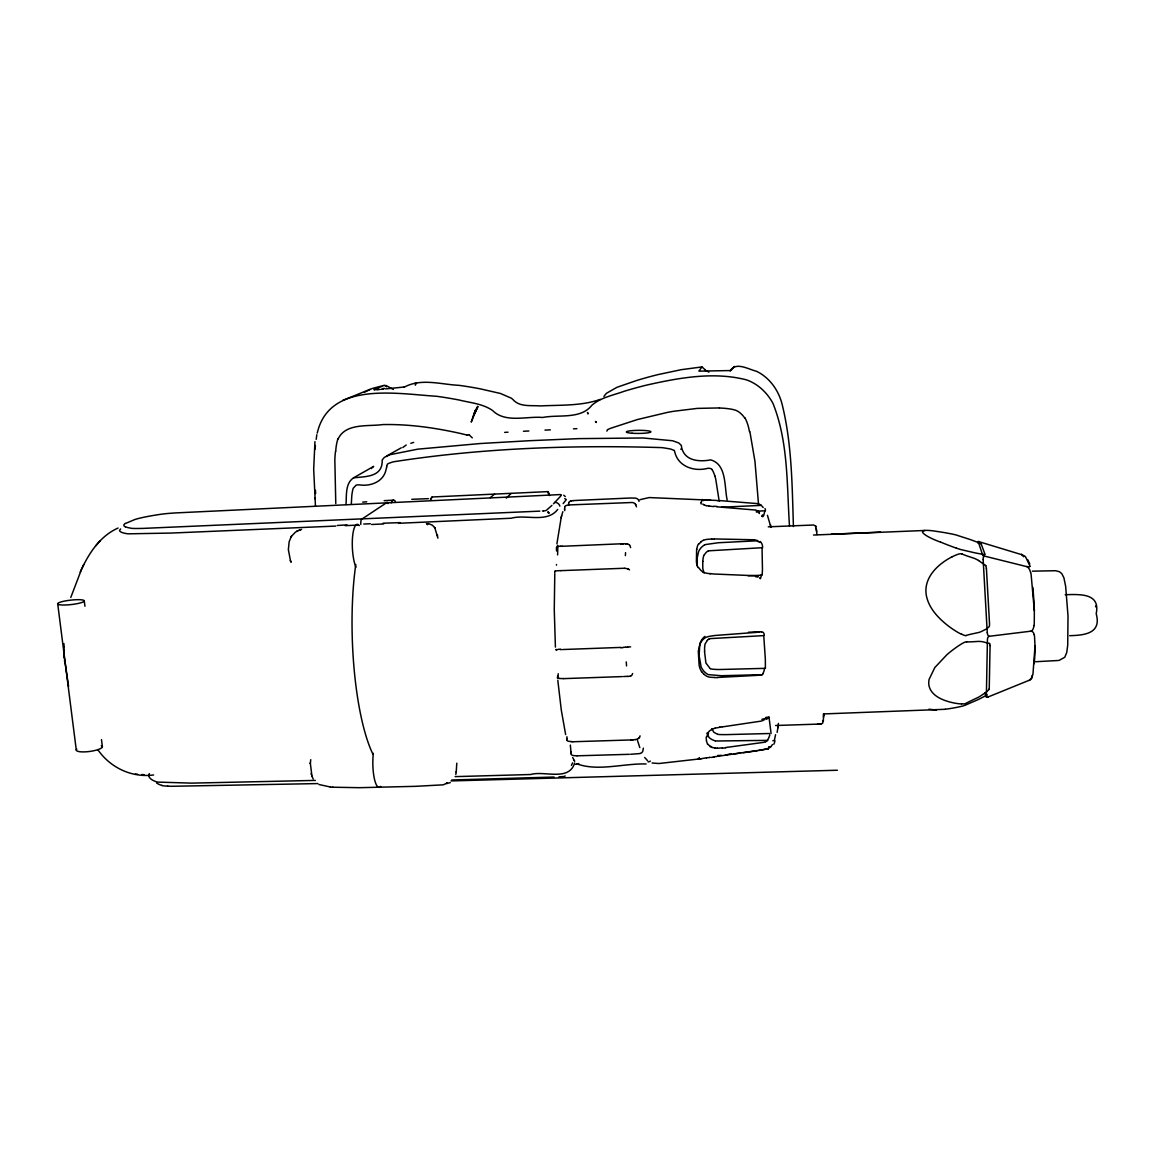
<?xml version="1.0" encoding="UTF-8"?>
<svg xmlns="http://www.w3.org/2000/svg" width="1154" height="1154" viewBox="0 0 1154 1154"><rect width="100%" height="100%" fill="white"/><g stroke="black" fill="none" stroke-linecap="round" stroke-linejoin="round"><path stroke-width="1.5" d="M63.917 646.932L63.932 643.557M288.399 549.448L289.135 541.803L291.298 536.509M983.15 559.575L987.261 632.68M345.984 504.543C346.748 495.672 345.017 483.468 353.542 477.828L373.665 466.389M387.023 465.105L386.893 465.913M351.35 503.692L351.768 496.061A59.633 57.094 50.9 0 1 352.1 493.306L352.576 490.638A23.08 22.013 52.1 0 1 353.225 488.272L356.139 485.127A17.627 16.776 51.9 0 1 359.37 484.868C370.607 486.642 383.705 481.737 386.085 469.462A17.296 16.488 54.6 0 0 386.244 468.856L386.489 467.86M1069.7 635.681C1085.856 635.306 1101.522 632.882 1096.199 613.697C1100.527 593.084 1080.274 594.281 1065.2 594.714M823.595 715.653L823.653 713.792L823.624 714.788M823.639 714.643L823.321 720.586M823.538 717.211L823.61 715.437M310.339 763.313L311.969 776.339M554.785 574.129L554.266 609.572L555.406 647.106M566.816 738.315L566.96 736.742M1032.585 675.278L1032.772 674.585A40.188 26.398 -29.3 0 0 1033.018 673.561L1035.008 645.836L1034.503 636.171A40.794 27.105 -29.8 0 0 1034.359 635.335L1034.2 634.599M315.172 449.094L315.359 445.502M775.575 734.68L774.276 740.695L772.834 740.738M706.19 737.045L706.436 740.781M310.354 763.111L310.758 759.678M702.743 561.45L702.8 568.533L704.041 572.975M310.325 763.602L310.368 762.765M625.367 555.637L625.569 552.651M698.285 650.683L699.122 665.223A19.575 18.68 -21.5 0 0 701.603 671.7M556.473 548.092L556.459 549.232M557.584 676.893L557.642 676.1M568.547 504.529L568.706 503.072M314.941 441.636L313.686 469.289L315.475 506.346M777.132 732.386L778.142 726.082M778.416 723.399L777.955 727.828M643.369 748.153L642.807 751.167A3.621 3.52 32.6 0 1 642.619 751.615A2.712 2.625 0.4 0 1 642.244 752.148L641.754 752.61A3.404 3.231 -10.5 0 1 640.816 753.245L640.153 753.418M775.589 725.505L820.364 724.034L822.6 723.313L823.292 720.803M335.439 451.502L335.122 455.037A160.767 155.703 51.9 0 0 334.833 459.667L335.785 503.591M823.249 721.221L823.365 720.154M556.906 543.779L561.248 517.223M564.739 507.399L564.667 508.77M455.801 774.536L456.306 771.536M456.219 772.17L456.796 763.198M316.196 439.328L316.831 434.697M416.363 383.777L416.392 383.013M1034.056 625.627L1034.157 624.761A40.736 36.034 46 0 0 1034.273 623.622L1034.345 610.783L1031.128 574.577A40.419 35.63 44.6 0 0 1030.883 573.423L1030.666 572.557M386.792 466.317L386.749 466.577A11.843 11.295 54.5 0 1 386.532 467.731M696.627 549.275L696.41 561.435A19.43 16.531 9.7 0 0 698.026 567.566M730.121 370.968C735.675 361.404 748.037 369.15 756.36 371.242A39.149 39.106 -63.8 0 1 762.015 374.459C772.141 381.397 779.051 392.273 782.066 404.102C792.005 444.045 792.091 485.661 793.433 526.556M561.522 516.199L562.863 511.684M317.249 433.096C329.207 380.69 397.582 393.918 436.645 396.284A414.906 388.234 34.4 0 1 459.09 400.005C470.327 402.789 482.761 403.712 492.527 410.449C505.293 423.403 526.714 416.003 542.712 417.474C558.392 414.3 580.678 419.667 591.843 405.285C600.816 397.452 613.178 395.288 624.083 391.307A425.754 405.732 12.8 0 1 646.384 385.147C678.855 377.848 713.533 371.415 746.393 379.839C757.904 383.777 767.222 392.764 772.949 403.337C788.485 442.069 786.783 485.127 789.495 526.109M561.132 517.699L561.637 515.723M632.652 673.518L631.829 675.191A3.736 1.962 10 0 1 631.656 675.479A2.813 1.342 2.2 0 1 631.151 675.696L630.56 675.883M70.783 597.455L81.703 568.893M474.034 413.954L471.236 422.09L476.342 409.656M734.377 366.424L731.03 370.29A55.839 5.078 3.4 0 1 730.511 370.549L698.963 371.141A47.574 3.837 -5.4 0 1 698.949 371.011L701.964 366.9L705.541 370.146M640.052 735.848L639.46 737.334M473.111 416.493L473.27 416.031M774.377 740.421L774.435 740.291A5.034 1.5 -58 0 1 773.829 744.229M473.933 414.228L474.698 412.295M474.15 413.68L475.059 411.415M475.001 411.531C475.693 409.915 473.529 415.123 475.102 411.3M705.455 643.413L707.33 640.369M474.597 412.541L475.708 409.93M473.89 414.95L474.251 414.127M475.477 411.387C472.751 417.33 477.092 407.968 475.376 411.617M474.482 413.594L478.044 406.742M338.122 438.938C345.666 422.84 368.155 426.619 382.623 424.585C409.223 423.994 435.765 427.889 461.672 433.731A22.806 21.998 54.4 0 1 462.191 433.861L462.898 434.048A18.652 18.017 58.4 0 0 463.749 434.265L464.442 434.409A8.251 7.963 55.7 0 1 464.961 434.553L466.793 435M474.597 413.348L474.929 412.584M149.342 773.569L148.837 775.199A47.776 12.146 -7.1 0 0 149.198 776.959L149.674 777.709A71.649 18.248 -6.9 0 0 150.597 778.705L151.318 779.311A54.31 13.834 -7.1 0 0 157.377 782.08L191.506 783.133L315.359 780.407M475.809 409.713L475.405 410.593L477.626 406.295M474.813 412.829L477.323 407.867M82.194 567.898C89.897 551.655 101.134 535.442 118.097 528.042M80.217 572.023L83.737 564.609M475.26 411.848L475.693 410.925M571.403 765.376L572.644 762.852M699.915 644.004L701.92 640.73A13.43 13.3 -21.9 0 1 704.329 638.378L704.676 638.104A7.948 7.905 -12 0 1 706.06 637.325L708.008 636.662A34.375 34.216 -7.2 0 1 711.196 636.042L712.811 635.796A108.664 107.639 -4.3 0 1 715.278 635.465L755.394 632.435M639.489 737.276L639.518 737.218A3.65 2.481 -20.7 0 1 639.403 737.651M574.649 762.982C569.052 781.792 544.198 770.41 530.71 774.507L455.138 776.628M430.384 499.047L432.101 496.999L548.237 491.604L548.049 492.744A152.66 21.291 -3.3 0 0 548.193 493.321L549.578 495.571M606.889 431.12L607.379 429.836M704.228 554.858L706.277 552.304A5.554 4.544 -9.1 0 1 708.167 551.078M772.488 744.532L770.757 746.797L768.968 746.854M447.377 782.96L443.266 784.821L415.7 786.321L359.529 787.692L332.799 787.216M291.472 536.249L295.482 532.095L299.578 530.032M291.111 536.783L291.673 535.961M707.503 733.208L709.321 731.146A13.083 7.544 -7.9 0 1 711.657 729.602M603.903 396.5L604.927 395.101A15.55 15.319 61.4 0 1 606.701 393.139L616.986 387.297L636.59 380.517A401.924 384.628 12.3 0 1 657.693 374.675L681.221 369.684L701.877 366.943M698.718 544.241L700.911 541.933M371.343 468.567L372.295 467.485A9.405 8.972 53.7 0 1 373.348 466.605M1035.787 661.718L1058.968 660.449L1064.767 657.261L1066.743 652.515L1067.724 645.129L1068.013 615.933L1065.647 586.319L1063.93 577.894L1061.824 573.668L1059.459 571.735L1055.578 570.711L1032.383 571.172M100.182 540.75L95.566 545.972M563.138 503.606L566.297 499.595L564.768 498.615M557.699 509.433C546.924 523.469 525.777 514.064 511.222 518.233L398.491 523.296M447.045 782.902L446.18 783.451L447.334 783.393M553.473 503.808L560.599 496.206A143.298 20.065 -4.5 0 0 561.075 495.513L561.176 495.297A45.251 6.39 -4.1 0 0 561.248 495.08M551.915 505.409L546.419 510.284A18.334 2.712 -4.1 0 1 546.073 510.457L545.871 510.558A6.635 0.981 -4 0 1 545.64 510.645M506.332 498.124L511.006 493.551M766.083 718.25L761.885 719.331M402.775 447.536L406.222 445.011M490.234 497.691L494.604 494.085M120.651 528.95L119.627 530.234A49.103 6.736 -5.5 0 0 119.901 531.215L120.348 531.605A73.625 10.112 -5.4 0 0 121.242 532.138L121.574 532.297A56.344 7.732 -5.5 0 0 127.979 533.826L170.806 533.076L335.742 526.08M565.215 775.964L565.186 775.978A6.938 1.947 -4.3 0 1 564.825 776.253M699.367 757.587L698.184 759.029L700.709 758.769M988.92 689.327A2.308 1.515 -29 0 1 988.617 689.89L985.819 692.414A37.952 25.2 -28.9 0 1 984.852 693.064L981.91 695.069A27.335 18.089 -28.8 0 1 978.534 697.204L971.567 700.492A65.086 41.775 -28.1 0 0 968.163 702.166L965.826 703.377M374.069 389.706L379.882 389.475M987.175 694.881L981.448 697.954A26.21 6.607 -19.9 0 1 977.366 699.944L972.086 702.209A66.413 17.469 -19.7 0 0 968.552 703.752L965.552 705.094A3.058 0.779 -19.9 0 1 964.831 705.382A7.011 1.789 -19.9 0 1 962.854 705.974A24.494 6.188 -19.9 0 1 959.998 706.681A68.548 16.949 -19.8 0 1 945.357 709.22M125.584 523.426L134.917 519.502A47.285 6.347 -5.4 0 1 144.654 517.079L147.741 516.473A52.594 7.083 -5.4 0 1 159.584 514.468L162.786 514.02A19.2 2.539 -5.4 0 1 169.999 513.314A70.048 9.492 -5.5 0 1 174.903 512.953L559.502 494.619A10.343 1.471 -3.9 0 1 560.541 494.604L560.786 494.604M364.448 392.245L372.093 388.523L384.599 385.22L374.3 389.576A46.016 2.366 -11.1 0 1 374.617 389.518M639.936 499.682L649.24 497.562L717.413 500.475M386.547 456.075L401.231 447.824M711.556 729.544L711.888 729.357A7.746 4.717 -5.7 0 1 713.215 728.78L715.091 728.217M607.682 429.634L608.98 428.999A54.108 53.272 43.3 0 1 610.581 428.307L637.397 419.551L667.445 412.396A275.142 266.026 15.5 0 1 673.922 411.242L697.391 408.386L719.447 407.939M297.761 530.739L296.693 531.273M702.137 500.346L701.084 502.495M703.435 540.361L703.796 540.187A7.833 5.77 1.3 0 1 705.209 539.697L707.171 539.351A34.216 25.143 1.1 0 1 710.33 539.12L711.931 539.005M600.34 399.371C581.169 406.15 560.152 404.895 540.115 405.934C531.33 405.141 519.92 407.261 513.314 399.919A15.492 15.031 59.2 0 0 511.294 398.173L500.432 393.471L480.381 388.869A392.201 368.934 34.6 0 0 459.119 385.349C441.304 384.498 421.744 378.123 405.011 386.749A55.767 4.904 -2.4 0 1 404.145 387.008M765.607 741.705L767.843 740.378L716.302 740.998A7.227 3.549 0.9 0 1 715.235 740.767M353.542 477.828C365.529 476.443 382.868 477.381 382.19 459.984L384.34 457.402L389.807 454.734L417.762 449.166L480.396 443.525L529.383 440.713L578.76 438.621L643.11 437.986L672.638 440.756L678.682 442.92L681.278 445.314C683.081 460.72 698.487 462.206 710.662 459.883C726.89 464.269 724.265 486.858 727.135 499.855M342.651 400.438L370.045 389.345M986.237 696.771A8.136 2.077 -19.7 0 0 986.598 697.16L986.973 697.16A4.904 1.255 -19.7 0 0 987.997 697.016L1029.065 680.326M450.262 782.643L447.117 783.422M984.694 554.468L981.737 554.136A37.289 5.611 16.5 0 1 980.77 553.949L977.856 553.415A27.119 4.097 16.5 0 1 974.452 552.737L967.326 551.078A70.091 11.064 16.7 0 0 963.85 550.27L961.268 549.693A11.324 1.731 16.5 0 1 956.363 548.092M681.033 449.021L680.687 449.166M709.176 638.955L709.739 638.782A14.136 13.704 16.8 0 1 710.604 638.58L763.746 635.623L765.347 659.251L765.39 668.325L764.453 668.354A5.582 2.539 -82 0 1 762.852 673.474M637.138 739.166L637.354 739.079A3.448 2.741 -13 0 0 638.393 738.603L638.84 738.127A2.741 1.933 -17.6 0 0 639.287 737.637M578.745 763.573L575.601 764.337M768.045 748.816L769.155 746.926M299.896 529.931L301.583 529.441M299.29 530.133L300.184 529.83M708.181 551.107L708.758 550.948A14.007 11.482 -9 0 1 709.609 550.761L762.044 547.717L762.462 569.629L762.145 575.182L760.904 575.24M410.795 443.28L413.695 442.4M404.188 387.008L385.624 388.912M764.482 749.48L767.756 748.859M764.107 749.566L713.345 756.937M761.51 674.729L759.318 675.133A14.843 3.534 -2.6 0 1 757.543 675.35L717.543 677.456M965.999 635.465L968.538 634.772A69.168 61.696 49.2 0 1 972 633.95L979.082 632.406A27.653 24.551 45.1 0 0 982.487 630.964L985.401 629.493A38.154 33.855 44.7 0 0 986.367 629.002L989.093 626.752A2.351 2.092 46.2 0 0 989.367 626.117A15.391 13.675 45.8 0 0 989.541 623.953L986.41 568.359M755.408 632.45A14.901 3.174 -3 0 0 757.212 632.233L758.337 632.046A8.165 1.717 -3 0 0 759.39 631.844L761.525 631.786M719.721 727.308L718.163 727.583A33.235 20.31 -5.4 0 0 715.062 728.174M701.603 758.611L705.512 757.99A14.497 0.75 -6.9 0 1 706.363 757.889M758.712 750.518L767.136 748.773A14.064 13.502 12.4 0 0 768.752 748.109L769.761 747.547A7.674 7.371 12.4 0 0 770.699 746.854M722.115 726.933L761.092 721.12A14.641 12.593 -7.3 0 0 762.823 720.5L763.905 719.952A8.006 6.895 -7.2 0 0 764.914 719.288M646.096 763.977C623.679 763.256 597.96 771.694 576.87 763.818M757.197 750.764L743.19 752.711M635.58 739.526L632.955 739.815M821.287 723.904L817.393 724.222M709.551 757.442L710.287 757.341M740.565 753.043L734.088 753.865M945.256 709.292L823.48 713.937M987.997 697.016A4.904 3.217 -28.9 0 1 987.045 696.684L986.973 696.655A1.457 0.952 -28.9 0 1 986.742 696.425A10.92 7.14 -29.1 0 1 986.482 694.924L986.425 694.795A45.9 29.816 -29.8 0 1 986.396 694.117L987.435 639.446A12.795 8.54 -30.1 0 1 987.723 637.787L988.055 637.268A5.02 3.361 -29.9 0 1 989.122 636.301L1030.94 631.166M731.622 754.168L730.165 754.355M564.219 776.469L564.046 776.483A10.487 2.943 -4.3 0 1 562.863 776.599L558.954 776.83M727.885 754.615L726.4 754.788A31.576 3.952 -8 0 1 725.419 754.86M701.502 758.697L658.934 763.515L652.068 763.01M381.094 389.345L383.647 389.1M725.563 747.547L763.919 742.325A14.382 12.506 -6.5 0 0 765.607 741.719M627.43 647.048L630.618 646.846M978.159 541.442L1021.189 554.511M980.41 543.375L973.442 540.707A26.297 3.924 16.5 0 0 969.144 539.192L963.72 537.447A60.989 8.727 16.5 0 1 960.085 536.278L956.277 535.023A6.881 1.024 16.5 0 0 954.358 534.547A24.45 3.65 16.5 0 0 951.632 533.956A71.144 10.79 16.6 0 0 937.885 531.59C910.376 526.931 925.248 536.74 940.409 542.063M722.404 747.835L721.625 747.907A27.999 10.473 -6.1 0 1 717.326 748.239M362.688 502.134L366.741 501.802M543.491 510.905L543.707 510.89A10.155 1.5 -4 0 0 544.803 510.804M627.675 676.316L623.549 676.547M543.274 510.919L542.452 510.977M562.286 546.275L620.967 543.808M813.527 535.038L924.96 530.465M504.63 432.389L507.991 432.187M560.714 570.653L624.631 568.244M625.8 647.178L623.088 647.322M337.3 525.474L347.065 524.897M539.856 511.135L142.88 528.402A76.813 10.213 -5.4 0 1 138.119 528.474A21.767 2.943 -5.5 0 1 131.426 528.33L130.359 528.085A51.699 6.982 -5.4 0 1 125.671 526.844L125.555 526.801M630.935 739.945L572.86 741.748M523.469 431.264L528.835 430.976M384.152 500.663L393.586 500.158M768.275 526.83L813.512 525.012L815.618 526.008L816.412 529.888M721.582 507.212L761.279 505.38L763.183 507.515M544.976 430.11L550.371 429.865M363.755 524.046L370.319 523.743M371.545 524.493L383.647 523.945M756.303 511.193L764.871 510.804L763.688 515.607L761.698 515.997M345.176 525.661L357.711 525.099M756.375 512.087L759.462 511.958L757.154 510.616A14.382 14.18 10.8 0 0 755.423 510.039L716.995 506.822M411.762 499.307L428.422 498.658M831.5 534.187L880.488 532.138M760.284 575.269L748.037 575.759M620.996 647.408L562.791 649.529M630.632 754.269L639.056 753.663A9.621 8.742 -15.6 0 0 640.181 753.49M758.106 576.726L755.783 576.827M622.28 676.59L564.869 678.581M573.466 428.812L576.87 428.682M748.499 632.248L759.462 631.829M629.334 754.312L577.087 755.812M554.05 777.046L451.762 779.989M383.07 523.224L399.948 522.632M763.833 668.382L719.75 669.508A95.522 93.575 17.1 0 1 714.182 669.334L713.922 669.306A25.071 24.335 16.7 0 1 712.119 669.118L711.412 668.988A5.078 4.919 16.8 0 1 710.489 668.757M761.712 674.686L721.365 675.725L708.441 674.643A7.458 7.227 16.9 0 1 707.359 674.138A14.829 14.367 16.5 0 1 702.209 668.887A14.8 14.338 16.6 0 1 701.113 666.868L699.093 655.486L699.829 643.975A14.814 14.382 16.8 0 1 700.637 641.855A14.843 14.411 16.7 0 1 704.892 636.388M769.588 733.511L726.847 734.608A95.493 48.901 0.7 0 1 721.438 734.593L721.178 734.579A24.494 12.16 0.8 0 1 719.432 734.521L718.798 734.463A4.933 2.423 0.9 0 1 717.831 734.348M704.474 499.971L706.724 499.971M765.967 717.341L769.011 717.254L771.088 733.468M561.883 649.558L561.407 649.572A54.267 10.025 -3.7 0 1 560.036 649.543M564.421 678.595L563.484 678.624M450.954 780.926L837.386 770.237M317.884 783.58L172.162 786.278A66.716 16.921 -7 0 1 167.777 786.148M714.369 538.932L753.923 539.769M936.485 710.056L928.883 709.234M717.355 748.153L716.605 748.153A7.501 2.813 -6.2 0 1 715.552 748.081L714.816 748.023M623.016 543.765L625.699 543.808M966.59 641.912L969.389 641.884A67.826 46.261 -30.8 0 0 973.053 641.725L978.477 641.408A27.133 18.089 -29.1 0 1 982.746 641.768L989.483 643.528M557.685 649.644L555.781 649.543A14.915 2.048 87.7 0 1 556.43 650.38M714.254 677.427L713.446 677.412A28.792 26.903 -5.9 0 1 709.003 677.052L708.239 676.792A7.761 7.241 -5.7 0 1 707.142 676.403L706.407 676.028A13.401 12.622 -9.2 0 1 703.796 674.08M98.032 750.013C110.553 767.742 131.744 777.911 153.597 774.954M709.234 500.057L710.619 500.115M719.75 500.591L757.457 503.606A14.079 13.906 8.2 0 1 759.144 504.168L760.212 504.673A7.689 7.602 6.7 0 1 761.222 505.322M318.908 784.489L330.52 787.042M135.321 774.074L137.629 774.247M141.726 774.522L144.019 774.68M330.232 787.028L333.088 787.244M713.864 506.577L713.1 506.519A27.206 7.79 2.1 0 1 708.989 506.029M709.797 573.682L710.59 573.769M708.931 506.087L708.21 505.971A7.429 2.12 2.2 0 1 707.214 505.784L706.565 505.625M428.495 523.57L432.418 525.243L434.755 527.753M627.516 544.01L627.3 543.967A8.568 5.294 2.9 0 0 625.699 543.952M984.593 556.127L1026.858 566.657M162.209 785.499L161.574 785.297M717.514 734.261L713.735 732.199L711.96 728.679M712.249 747.504L710.172 746.696M160.954 785.095L160.55 784.965A51.324 13.17 -7.1 0 1 156.612 783.003M627.516 568.662L628.079 568.879A2.798 0.909 7.6 0 1 628.468 569.11M962.119 554.079L964.96 555.189A64.206 56.171 41.7 0 0 968.682 556.473L974.178 558.305A27.032 23.945 44.2 0 1 978.563 560.512M757.904 576.639L755.682 575.976A14.843 8.222 0.2 0 0 753.879 575.687L713.879 574.014A98.393 85.569 1.1 0 1 710.604 573.596M393.399 389.475L385.912 385.422M704.329 504.889L702.685 504.11M983.468 555.665L983.54 555.694A4.991 0.765 16.6 0 0 984.593 556.127A4.962 4.371 43.8 0 0 983.655 556.834M467.182 435.116L469.216 434.798M708.83 372.136L706.955 371.112M426.461 523.599L427.499 524.565M702.873 571.85L703.579 572.269A7.732 6.895 1.1 0 0 704.632 572.73L705.411 572.961A28.446 25.301 0.9 0 0 709.797 573.625M710.157 668.57L705.916 663.002L704.503 651.274M978.578 560.498L985.617 565.532M563.729 495.21L565.287 496.566M628.786 569.268L629.536 569.903M1025.084 556.488L1025.358 556.718A39.424 5.857 16.6 0 1 1025.632 556.978L1030.032 566.253A40.231 6.087 16.7 0 1 1029.959 566.412M472.289 437.871L470.443 436.125A20.83 20.181 57.9 0 1 469.433 435.044L469.375 434.986M647.582 760.674L644.697 757.5M703.781 674.109L701.69 671.642M595.435 421.441L596.387 422.494L595.652 421.672M547.89 511.958C549.766 514.453 547.717 511.539 548.568 512.722M1027.666 559.618L1029.786 564.032M711.859 469.505L712.148 469.88A10.617 10.516 28 0 1 712.912 471.092L713.013 471.279A30.754 30.422 32.1 0 1 714.831 475.967M427.11 523.584L427.759 524.522M760.01 542.423L756.476 540.837L718.264 542.741L705.556 544.544A7.386 6.015 -9.2 0 0 704.503 545.049M981.217 544.053L984.91 554.021A15.175 2.308 16.6 0 1 984.867 554.295M698.502 567.407L700.391 569.845A13.314 11.699 3.3 0 0 702.829 571.908M434.885 527.941L437.929 538.182M434.568 527.45L435.087 528.243M744.864 418.109L742.931 415.685A31.937 31.822 33.1 0 0 740.464 413.204L740.349 413.118A15.593 15.565 29.6 0 0 734.91 410.002L734.752 410.002A27.119 27.047 25.9 0 0 732.905 409.511L731.189 409.136A87.3 86.406 20.4 0 0 719.447 408.011M572.687 757.558L574.389 760.702M574.706 761.207L574.202 760.414M629.795 545.409L630.647 547.602M313.224 779.008L311.825 775.95M815.489 525.806L815.878 526.743M291.14 562.344L290.606 561.161M707.503 744.157L706.464 740.94M635.753 504.731L636.474 506.851M288.413 549.881L290.505 560.916M290.332 560.512L290.779 561.58M767.439 515.29L770.959 527.421M674.354 450.464L671.123 449.209A21.363 21.118 40.1 0 0 669.883 448.892L663.939 447.896A99.143 97.21 30.3 0 0 661.646 447.608C572.326 444.881 481.809 448.041 393.485 461.788A46.564 44.573 50.8 0 0 390.153 462.855L389.965 462.927A21.205 20.296 52.8 0 0 387.326 464.139M548.237 491.604L549.304 494.374M638.739 500.461L639.027 501.384M639.806 747.619L637.556 740.652M587.559 412.613L587.992 413.925L587.545 412.555M706.897 733.179L708.931 737.291A14.367 7.068 0.8 0 0 710.013 738.271A14.396 7.068 0.8 0 0 715.177 740.81M311.133 773.598L311.421 774.666M984.939 693.049L986.05 696.54A33.812 8.583 -19.5 0 0 986.194 696.8M749.869 431.524L754.961 461.384L758.596 505.12M68.591 686.529L64.263 657.116M565.648 734.579L561.306 710.114L557.8 680.283M571.143 753.836L570.956 752.408M437.352 534.908L437.582 536.148M566.902 739.916L566.816 738.993M770.483 524.724L770.785 526.498M816.469 530.378L816.974 534.49M816.253 528.705L816.628 531.532M57.7 603.758L76.279 749.999M84.271 600.902A13.372 2.221 -6.4 0 1 64.307 605.013A13.372 2.221 -6.4 0 1 64.379 601.119A13.372 2.221 -6.4 0 1 84.271 600.902L84.934 606.239M101.48 739.613L102.374 746.725M1095.622 605.994L1095.723 606.903M990.074 645.533L989.266 687.64A15.089 9.924 -28.7 0 1 988.949 689.327M719.115 500.749L715.711 479.04A58.796 57.989 36.4 0 0 714.86 475.953M570.364 745.095L570.884 751.6M314.84 497.965L314.898 498.73M564.753 510.616L564.681 509.491M626.247 661.891L626.55 665.945M556.574 551.021L556.502 549.895M697.204 565.777L697.276 557.57L698.632 551.525A14.656 11.987 -9 0 1 699.584 549.751A14.67 12.002 -9 0 1 704.445 544.976M64.523 660.492L64.581 661.43M64.076 653.727L64.292 657.665M315.431 490.234L315.619 493.609M1032.21 675.739L1032.152 677.066A39.625 9.997 -19.7 0 1 1032.08 677.412L1031.979 677.73A10.098 2.553 -19.5 0 1 1029.354 680.312M63.96 650.077L64.09 653.871M63.903 646.283L63.96 650.322M430.803 499.668A90.531 87.603 44.2 0 1 432.101 496.999M380.719 786.379A22.965 5.77 88.8 0 1 374.415 778.921A22.965 5.77 88.8 0 1 373.348 753.331M167.835 786.119A19.214 4.948 -7.3 0 1 162.108 785.586M372.829 753.995A129.695 31.98 87.9 0 1 355.807 564.407M391.264 502.798A21.796 5.207 87 0 1 395.404 501.384M387.989 503.591A4.703 1.14 86.9 0 0 387.008 502.452L361.606 519.271A4.948 1.269 86.9 0 0 360.813 524.479M125.324 526.83A54.123 7.299 -5.4 0 1 125.296 523.44M554.829 502.394A4.876 4.76 45.3 0 1 559.849 506.13M355.922 567.234A23.498 6.058 87.1 0 1 352.518 537.375A23.498 6.058 87.1 0 1 359.341 525.589M711.96 469.404A3.996 3.967 26.5 0 0 709.508 468.336A12.348 12.232 25.4 0 0 707.95 468.279C694.492 471.914 678.177 466.807 674.744 451.906A11.352 11.266 42.4 0 1 674.426 450.81M745.095 418.008A47.357 47.126 41.3 0 1 749.436 431.582M335.742 451.531A48.583 46.434 55.2 0 1 337.906 438.866M415.339 383.114A12.319 2.294 -74 0 1 415.353 385.205M382.378 388.609A46.593 7.212 -2.6 0 1 384.498 388.408M377.041 389.547A20.181 0.865 -4.9 0 1 378.483 389.388M385.003 385.825A12.478 2.697 51.2 0 1 386.691 386.792M706.421 371.271A10.53 4.501 19.5 0 1 704.979 370.203M961.484 703.94A47.891 31.778 -29.2 0 1 958.181 703.651A79.525 53.041 -29.8 0 1 947.809 701.416C940.178 699.108 931.494 694.838 929.186 686.5A29.023 19.329 -28.7 0 1 929.114 679.36L934.812 667.56L946.929 654.693A80.116 52.507 -29.1 0 1 956.118 647.481A55.003 36.351 -29.1 0 1 961.109 644.177A21.06 14.079 -29.2 0 1 963.763 642.691A5.525 3.722 -29.3 0 1 966.619 641.797M965.696 703.608A9.261 6.087 -28.5 0 1 961.614 703.752M989.642 643.456A11.352 7.588 -29.5 0 1 990.002 645.562M961.369 634.21A50.661 44.833 44.8 0 1 957.676 632.248A79.41 69.961 44.2 0 1 946.078 624.17C936.918 616.683 928.364 607.018 926.258 595.017A29.095 25.864 44.3 0 1 926.114 587.357C927.47 576.582 935.23 567.869 943.784 561.825A80.867 71.635 46.3 0 1 952.324 556.69M965.999 635.71A10.155 9.044 45.8 0 1 961.484 633.993M985.776 565.489A11.208 9.896 43.8 0 1 986.338 568.345M962.147 553.978A5.236 4.63 43.2 0 0 959.436 553.906A19.344 17.122 43.8 0 0 956.969 554.67A52.709 46.679 45.1 0 0 952.324 556.704M980.568 543.419A10.862 1.616 16.5 0 1 981.131 544.024M956.204 548.092A67.74 10.069 16.6 0 1 940.553 542.063M989.122 636.316A5.005 4.428 46.6 0 1 988.098 635.45L987.737 634.916A11.728 10.386 46.7 0 1 987.319 632.68M1035.008 645.836A174.773 51.396 75.5 0 1 1034.287 663.665M1031.214 630.877A10.328 6.837 -30.5 0 1 1034.099 634.642M1033.926 625.742A10.285 9.059 46.8 0 1 1031.229 631.483M1032.844 587.386A172.653 61.407 -86.5 0 1 1034.345 610.783M1027.089 566.383A10.184 8.929 45 0 1 1030.522 572.413M1029.7 566.614A10.227 1.543 16.8 0 1 1027.147 566.787M1032.484 675.292A10.126 6.607 -29.7 0 1 1029.31 680.485M1021.434 554.526A9.953 1.471 16.7 0 1 1024.968 556.459M1021.463 554.324A9.881 7.256 19.1 0 1 1023.483 556.747M983.309 559.575A7.443 6.549 43.9 0 1 983.439 556.747M977.799 542.986A10.66 7.862 20.1 0 1 977.972 542.322L977.928 541.832A33.062 4.861 16.7 0 1 977.928 541.688M979.313 541.572A4.789 3.52 20.3 0 0 978.332 542.019L982.602 554.872A34.274 5.207 16.8 0 0 982.746 555.103M983.323 555.637A6.621 1.01 16.7 0 1 982.847 555.117M698.646 650.683A20.036 19.113 -52.6 0 1 700.132 644.091M762.967 674.109A6.405 4.717 62 0 1 761.856 674.989M717.543 677.586A102.432 97.354 -8.2 0 1 714.254 677.571M761.496 632.031A5.395 3.202 -69.7 0 1 764.294 635.335M704.676 651.26A26.21 25.446 14.8 0 1 705.094 643.961M707.388 640.412A5.611 5.453 17.1 0 1 709.162 638.927M760.702 578.255A6.39 1.861 39.2 0 1 760.212 578.688M696.843 549.318A19.82 15.608 21.2 0 1 698.386 544.082M700.853 541.89A13.271 10.112 3.9 0 1 703.377 540.303M711.946 539.178A111.289 84.891 1.6 0 1 714.384 539.106M753.908 539.769A14.67 8.395 -0.3 0 1 755.682 540.086L756.822 540.361A8.02 4.616 -0.4 0 1 757.889 540.736M760.284 541.529A5.308 3.404 72.7 0 1 762.52 548.035M761.351 574.591A5.568 2.438 75.2 0 1 759.534 577.894M702.916 561.435A25.965 21.277 -8.4 0 1 703.839 555.319M758.625 512.78A6.174 1.933 42.3 0 1 759.404 513.544M717.168 506.476A92.681 24.522 2.3 0 1 714.066 506.245M706.32 505.683A12.781 3.332 3.4 0 1 704.099 504.918M701.17 503.981A18.666 4.025 6.9 0 1 701.387 502.538M703.392 500.591A18.998 2.683 15 0 1 702.223 499.393M705.671 499.826A12.694 0.822 4.8 0 1 708.267 499.884M717.557 500.735A108.274 2.986 3.1 0 1 719.707 500.85M762.462 514.872A5.366 0.923 62.7 0 1 762.102 516.458M764.987 508.553A5.092 1.572 50.8 0 1 764.987 510.905M719.779 755.481A12.449 2.135 -10.2 0 1 717.644 755.437M721.322 755.307A7.386 1.024 -8.3 0 1 720.384 755.365M730.41 754.067A96.979 12.925 -8.1 0 1 728.174 754.327M768.434 738.589A6.203 4.529 -65 0 1 767.482 739.772M725.577 747.879A101.754 40.765 -6.2 0 1 722.39 748.181M714.946 747.922A12.982 5.193 -7.3 0 1 712.379 747.431M710.835 746.364A18.983 8.496 -10.9 0 1 707.791 744.07M706.767 736.93A19.503 10.025 -20.1 0 1 708.513 733.223M719.663 727.107A102.605 60.022 -5.7 0 1 722.058 726.717M766.617 719.36A5.265 0.995 -53.3 0 1 769.083 717.124M769.848 734.809A5.409 1.14 -67.6 0 1 768.578 738.214M768.247 748.859A63.989 2.813 7.4 0 1 768.348 748.946M711.383 757.428A87.589 3.419 -7.1 0 1 714.254 757.053M706.508 757.889A28.879 1.428 -7 0 1 709.724 757.457M629.608 545.121A2.77 2.106 -3.9 0 0 629.103 544.688L628.555 544.371A3.476 2.322 2.3 0 0 627.487 544.097M628.223 569.095A3.722 0.952 14.1 0 1 628.497 569.254M626.391 568.518A3.505 1.37 4.7 0 1 627.372 568.749M624.631 568.374A9.91 4.804 2.2 0 1 625.756 568.446M560.685 570.595A48.886 25.72 3.2 0 0 558.796 570.725A15.016 8.006 3.3 0 0 556.661 570.855A2.899 1.471 2.7 0 0 554.699 571.894M554.901 573.033A13.718 2.395 -69.9 0 1 554.814 572.846M557.483 545.265A14.786 1.875 -84.4 0 1 557.57 554.901M556.531 564.522A14.786 1.875 -84.4 0 1 556.43 565.128M555.276 570.696A14.786 1.875 -84.4 0 1 555.132 571.158M556.69 550.314A13.704 2.395 79.1 0 1 556.646 549.665M556.516 547.861A1.904 1.313 16.8 0 1 556.718 547.414M556.531 547.313A3.476 2.38 12.7 0 1 558.565 546.491M558.478 546.376A17.93 10.977 4.9 0 1 560.801 546.13M560.858 546.332A53.69 31.216 4 0 1 562.272 546.231M621.011 544.082A81.516 47.184 2.7 0 1 623.059 544.053M635.465 504.341A3.577 3 36.4 0 1 635.681 504.745M635.522 504.312A2.683 2.409 28.4 0 0 635.104 503.836L634.613 503.36A3.375 3.13 25.9 0 0 633.618 502.87L632.998 502.639A9.549 9.203 25.7 0 0 631.887 502.509L570.523 504.875A47.689 46.189 34.2 0 0 568.706 505.034A14.497 14.079 37.6 0 0 566.701 505.38A2.798 2.697 33.1 0 0 564.667 507.024M564.537 509.635A13.156 5.655 -77.5 0 1 564.508 508.9M568.662 505.192A13.127 2.423 -84.7 0 1 568.72 504.442M568.792 502.755A1.832 1.745 -84.2 0 1 569.052 502.163A3.318 3.231 -87.9 0 1 570.942 501.038M570.927 500.966A17.238 16.921 56.2 0 1 573.12 500.634M573.12 500.634A52.175 51.036 43.8 0 1 574.476 500.504L630.502 498.009A79.9 78.4 35.3 0 1 632.464 498.052L635.003 498.124A8.208 8.121 53.7 0 1 636.503 498.427L636.719 498.485A3.332 3.303 77.8 0 1 637.657 499.047L638.148 499.509A2.654 2.64 -17.8 0 1 638.58 500.086M648.144 761.885A8.092 7.847 27.9 0 0 649.601 761.525L649.803 761.452A3.289 3.202 40.7 0 0 650.351 761.121M577.101 755.769A47.79 41.457 -17.2 0 1 575.269 755.74A14.598 12.781 -18.2 0 1 573.264 755.509A2.813 2.51 -20.6 0 1 571.1 754.197M570.797 752.596A13.43 3.13 88 0 1 570.725 751.744M566.975 739.079A13.444 4.241 69.4 0 1 566.975 738.517M566.975 740.233A1.89 1.442 -1.1 0 0 567.263 740.695A3.433 2.654 -5.5 0 0 569.225 741.387A17.772 14.699 -14.6 0 0 571.475 741.532M572.86 741.719A53.488 44.602 -15.1 0 1 571.461 741.69M632.955 739.988A81.472 67.581 -12.5 0 1 630.921 740.132M637.181 739.267A8.482 7.068 -12.6 0 1 635.594 739.613M558.233 673.734A14.915 2.048 87.7 0 1 557.786 677.369M560.325 649.255A18.175 2.914 -3.3 0 1 558.247 649.298M622.958 647.668A82.194 14.887 -3.5 0 1 620.823 647.769M627.675 647.206A8.698 1.414 -3.4 0 1 625.8 647.351M630.719 675.956A3.52 1.457 -1.1 0 1 629.622 676.23M628.916 676.359A9.953 3.174 -3.8 0 1 627.689 676.475M563.541 678.538A48.944 12.42 -4.3 0 1 561.652 678.581A15.06 3.909 -4.4 0 1 559.777 678.451M559.676 678.422A2.914 0.851 -5.1 0 1 557.656 678.148M557.368 677.961A13.834 1.543 -75.9 0 1 557.368 677.586M101.278 745.643A13.156 3.087 -7.6 0 1 90.099 751.398A13.156 3.087 -7.6 0 1 76.842 749.047M471.452 421.412L471.452 421.412M548.208 512.318L548.756 513.126L548.208 512.318M632.132 433.24A12.247 1.543 -0.4 0 0 650.885 431.87A12.247 1.543 -0.4 0 0 632.94 430.557A12.247 1.543 -0.4 0 0 632.132 433.24"/></g></svg>
